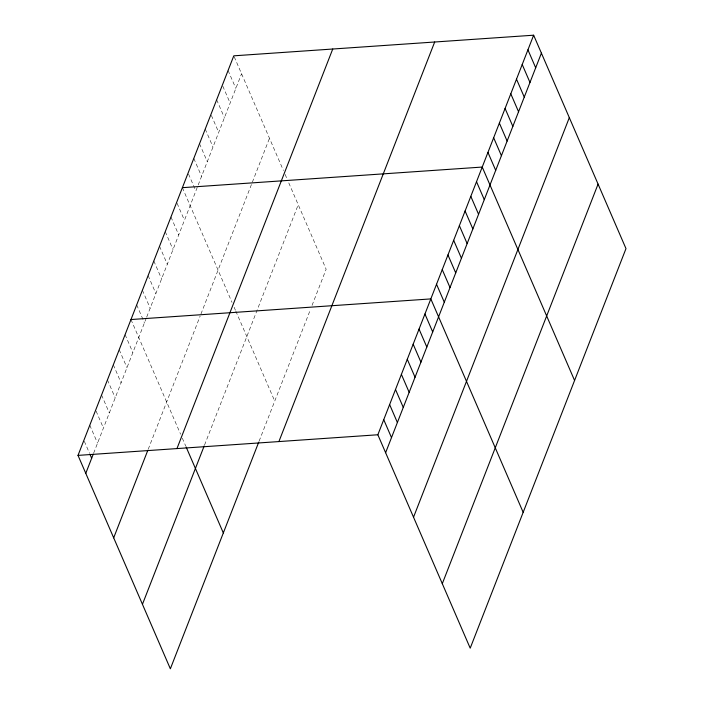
<?xml version="1.0" encoding="UTF-8"?>
<svg xmlns="http://www.w3.org/2000/svg" width="704" height="704" viewBox="0 0 704 704"><rect width="100%" height="100%" fill="white"/><g stroke="black" fill="none" stroke-linecap="round" stroke-linejoin="round"><path stroke-width="0.53" stroke-dasharray="3.52 2.64" d="M93.623 453.209L146.362 317.944M146.74 316.967L241.56 73.77M148.218 449.284L200.165 316.034M200.93 314.081L251.574 184.175M252.34 182.222L269.474 138.274M204.556 445.007L298.232 204.732M259.125 441.135L310.534 309.285M312.057 305.378L326.146 269.236L288.508 182.257M234.23 56.822L283.43 170.526M285.12 174.434L286.81 178.341M228.078 70.479L235.849 88.422M222.798 86.126L230.138 103.074M216.656 99.774L224.426 117.718M211.376 115.421L218.715 132.37M205.234 129.078L212.995 147.022M199.522 143.73L207.284 161.674M193.811 158.382L201.573 176.326M188.531 174.029L195.862 190.978M182.389 187.678L232.021 302.386M234.133 307.27L235.409 310.2M235.831 311.177L274.736 401.095M177.109 203.324L184.439 220.273M170.958 216.982L178.728 234.925M165.246 231.634L173.017 249.577M159.535 246.286L167.306 264.229M153.824 260.938L161.594 278.881M148.113 275.581L155.874 293.533M142.402 290.233L150.163 308.176M136.69 304.885L144.452 322.828M130.979 319.537L180.611 434.236M182.301 438.143L185.689 445.966M125.092 334.629L132.854 352.572M119.205 349.73L126.975 367.673M113.318 364.822L121.088 382.765M107.439 379.914L115.201 397.857M101.552 395.006L109.314 412.958M96.096 411.101L103.435 428.05M89.778 425.198L97.548 443.142M84.33 441.294L89.505 453.253"/><path stroke-width="1.06" d="M258.746 442.112L170.359 668.8L78.012 455.391L233.79 55.827L533.641 35.2L625.988 248.609L470.21 648.173L377.854 434.764L533.641 35.2M85.774 473.334L93.227 454.212M113.687 537.838L147.822 450.287M176.959 448.58L332.746 49.016M142.446 604.296L204.178 445.984M278.907 441.566L434.685 42.002M385.616 452.707L541.402 53.143M413.53 517.211L569.316 117.647M442.297 583.669L598.074 184.105M182.389 187.678L482.231 167.059L574.578 380.468M130.979 319.537L430.822 298.91L523.169 512.327M78.012 455.391L377.854 434.764M527.93 49.852L535.691 67.795M522.21 64.504L529.98 82.447M516.498 79.156L524.269 97.099M510.787 93.799L518.558 111.751M505.076 108.451L512.846 126.394M499.365 123.103L507.126 141.046M493.654 137.755L501.415 155.698M487.942 152.407L495.704 170.35M476.52 181.702L484.282 199.654M470.809 196.354L478.57 214.298M465.089 211.006L472.859 228.95M459.378 225.658L467.148 243.602M453.666 240.31L461.437 258.254M447.955 254.962L455.726 272.906M442.244 269.614L450.014 287.558M436.533 284.258L444.294 302.21M424.934 314.01L432.705 331.954M419.047 329.102L426.818 347.046M413.169 344.194L420.93 362.138M407.282 359.286L415.043 377.238M401.394 374.387L409.165 392.33M395.507 389.479L403.278 407.422M389.629 404.571L397.39 422.523M383.742 419.672L391.503 437.615M186.111 446.943L223.326 532.946M89.936 454.247L91.661 458.234"/></g></svg>
